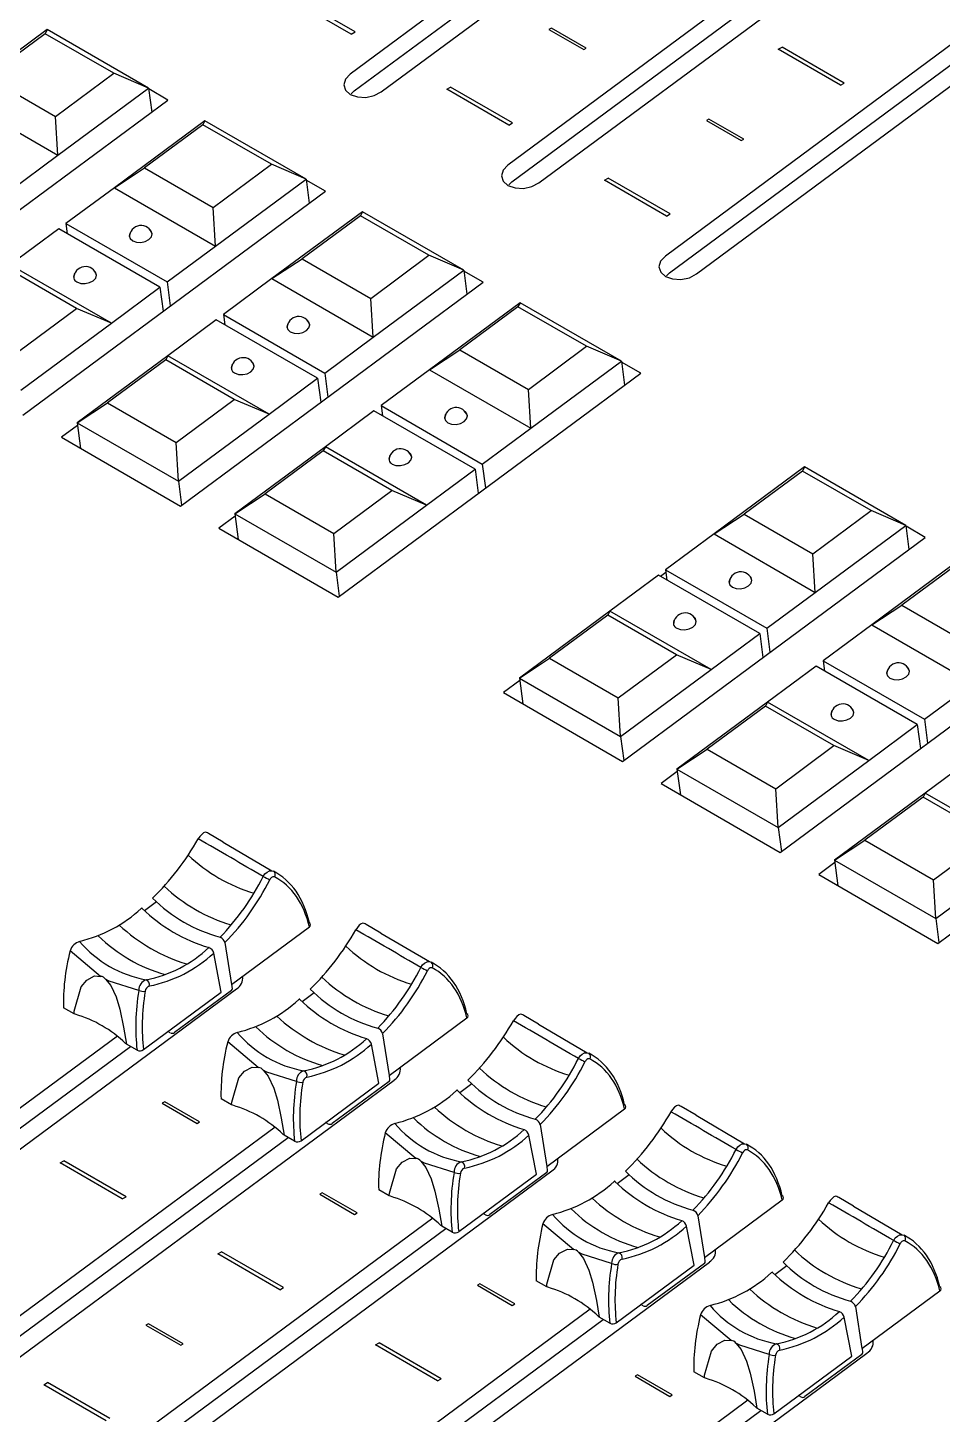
# Model space of a CAD drawing. Header units: inches. Extents: x 0.6 to 61.5, y 0.9 to 41.7.
# Drawn here: x 44.52 to 46.907, y 21.299 to 24.917 of the extents above; entities that cross this region are included whole.
import ezdxf

# ---------------------------------------------------------------- set-up
doc = ezdxf.new("R2010")
doc.units = ezdxf.units.IN
doc.header["$MEASUREMENT"] = 0
doc.layers.add('ARTWORK', color=2, linetype='Continuous')
doc.layers.add('OBJECT', color=7, linetype='Continuous')

msp = doc.modelspace()

# ---------------------------------------------------------------- linework, layer by layer
at = {"layer": 'ARTWORK'}
for p, q in [((45.3744, 24.9059), (45.2123, 24.9996)), ((45.3647, 24.9003), (45.2026, 24.994)), ((45.3647, 24.9003), (45.3744, 24.9059)), ((45.8868, 24.9159), (45.8803, 24.9122)), ((45.8803, 24.9122), (45.9711, 24.8597)), ((45.9776, 24.8634), (45.8868, 24.9159)), ((45.9711, 24.8597), (45.9776, 24.8634)), ((46.479, 24.8607), (46.4888, 24.8663)), ((46.6411, 24.767), (46.479, 24.8607)), ((46.6509, 24.7726), (46.4888, 24.8663)), ((45.6139, 24.7566), (45.6236, 24.7622)), ((45.776, 24.6629), (45.6139, 24.7566)), ((45.7857, 24.6685), (45.6236, 24.7622)), ((46.6411, 24.767), (46.6509, 24.7726)), ((46.2981, 24.6785), (46.2916, 24.6747)), ((46.2916, 24.6747), (46.3825, 24.6222)), ((46.389, 24.6259), (46.2981, 24.6785)), ((45.776, 24.6629), (45.7857, 24.6685)), ((46.3825, 24.6222), (46.389, 24.6259)), ((46.0252, 24.5191), (46.035, 24.5247)), ((46.1873, 24.4254), (46.0252, 24.5191)), ((46.1971, 24.431), (46.035, 24.5247)), ((46.1873, 24.4254), (46.1971, 24.431)), ((44.8776, 22.1143), (44.8711, 22.1106)), ((44.8711, 22.1106), (44.962, 22.058)), ((44.9685, 22.0618), (44.8776, 22.1143)), ((44.962, 22.058), (44.9685, 22.0618)), ((44.6047, 21.9549), (44.6144, 21.9605)), ((44.7766, 21.8668), (44.6144, 21.9605)), ((44.7668, 21.8612), (44.6047, 21.9549)), ((44.7668, 21.8612), (44.7766, 21.8668)), ((45.2889, 21.8768), (45.2824, 21.8731)), ((45.2824, 21.8731), (45.3733, 21.8206)), ((45.3798, 21.8243), (45.2889, 21.8768)), ((45.3733, 21.8206), (45.3798, 21.8243)), ((45.016, 21.7175), (45.0258, 21.7231)), ((45.1781, 21.6238), (45.016, 21.7175)), ((45.1879, 21.6294), (45.0258, 21.7231)), ((45.7002, 21.6394), (45.6937, 21.6356)), ((45.6937, 21.6356), (45.7846, 21.5831)), ((45.7911, 21.5868), (45.7002, 21.6394)), ((45.1781, 21.6238), (45.1879, 21.6294)), ((45.7846, 21.5831), (45.7911, 21.5868)), ((44.8351, 21.5353), (44.8286, 21.5315)), ((44.8286, 21.5315), (44.9195, 21.479)), ((44.926, 21.4827), (44.8351, 21.5353)), ((44.9195, 21.479), (44.926, 21.4827)), ((45.4274, 21.48), (45.4371, 21.4856)), ((45.5895, 21.3863), (45.4274, 21.48)), ((45.5992, 21.3919), (45.4371, 21.4856)), ((44.5623, 21.3759), (44.572, 21.3815)), ((44.7341, 21.2878), (44.572, 21.3815)), ((45.5895, 21.3863), (45.5992, 21.3919)), ((46.1116, 21.4019), (46.1051, 21.3982)), ((46.1051, 21.3982), (46.196, 21.3456)), ((46.2025, 21.3494), (46.1116, 21.4019)), ((44.7244, 21.2822), (44.5623, 21.3759)), ((46.196, 21.3456), (46.2025, 21.3494))]:
    msp.add_line(p, q, dxfattribs=at)
at = {"layer": 'OBJECT'}
for p, q in [((45.4428, 24.7492), (46.5281, 25.5519)), ((46.2174, 25.429), (45.3616, 24.7961)), ((45.3724, 24.7521), (46.2513, 25.4022)), ((45.8541, 24.5118), (46.9395, 25.3144)), ((46.6287, 25.1915), (45.7729, 24.5586)), ((45.7837, 24.5146), (46.6626, 25.1647)), ((46.2655, 24.2743), (47.3508, 25.077)), ((47.04, 24.9541), (46.1843, 24.3212)), ((46.195, 24.2772), (47.074, 24.9272)), ((44.5712, 24.9118), (44.3349, 24.737)), ((44.5657, 24.9013), (44.4138, 24.7889)), ((44.5712, 24.9118), (44.5657, 24.9013)), ((44.7447, 24.798), (44.5657, 24.9013)), ((44.8355, 24.7593), (44.5712, 24.9118)), ((44.4138, 24.7889), (44.5928, 24.6856)), ((44.5928, 24.6856), (44.7447, 24.798)), ((44.8355, 24.7593), (44.7447, 24.798)), ((44.5991, 24.5845), (44.8355, 24.7593)), ((44.8355, 24.7593), (44.8436, 24.6967)), ((44.886, 24.728), (44.8358, 24.757)), ((45.3644, 24.7446), (45.3724, 24.7521)), ((44.0959, 24.1437), (44.886, 24.728)), ((44.3349, 24.737), (44.5991, 24.5845)), ((44.5991, 24.5845), (44.5928, 24.6856)), ((44.9826, 24.6743), (44.7462, 24.4995)), ((44.9826, 24.6743), (44.9771, 24.6638)), ((45.2468, 24.5218), (44.9826, 24.6743)), ((44.9771, 24.6638), (44.8251, 24.5515)), ((45.156, 24.5605), (44.9771, 24.6638)), ((44.4725, 24.4908), (44.5991, 24.5845)), ((44.7462, 24.4995), (44.8251, 24.5515)), ((44.8251, 24.5515), (45.0041, 24.4481)), ((45.0041, 24.4481), (45.156, 24.5605)), ((45.2468, 24.5218), (45.156, 24.5605)), ((44.7462, 24.4995), (44.6196, 24.4059)), ((44.7462, 24.4995), (45.0105, 24.347)), ((45.0105, 24.347), (45.2468, 24.5218)), ((45.2468, 24.5218), (45.255, 24.4592)), ((45.2973, 24.4905), (45.2471, 24.5195)), ((45.7757, 24.5071), (45.7837, 24.5146)), ((44.5073, 23.9062), (45.2973, 24.4905)), ((45.0105, 24.347), (45.0041, 24.4481)), ((45.3939, 24.4369), (45.1576, 24.2621)), ((45.3884, 24.4264), (45.2365, 24.314)), ((45.3939, 24.4369), (45.3884, 24.4264)), ((45.5674, 24.323), (45.3884, 24.4264)), ((45.6581, 24.2843), (45.3939, 24.4369)), ((44.601, 24.3921), (44.4744, 24.2985)), ((44.8652, 24.2396), (44.601, 24.3921)), ((44.6196, 24.4059), (44.8839, 24.2534)), ((44.6196, 24.4059), (44.6231, 24.3793)), ((44.8839, 24.2534), (45.0105, 24.347)), ((45.1576, 24.2621), (45.2365, 24.314)), ((45.2365, 24.314), (45.4155, 24.2107)), ((45.4155, 24.2107), (45.5674, 24.323)), ((45.6581, 24.2843), (45.5674, 24.323)), ((44.6478, 24.1846), (44.4689, 24.288)), ((44.7386, 24.1459), (44.4744, 24.2985)), ((45.4218, 24.1095), (45.6581, 24.2843)), ((45.6581, 24.2843), (45.6663, 24.2218)), ((45.7086, 24.2531), (45.6584, 24.282)), ((46.1871, 24.2697), (46.195, 24.2772)), ((44.7386, 24.1459), (44.8652, 24.2396)), ((44.8652, 24.2396), (44.8734, 24.177)), ((44.8839, 24.2534), (44.892, 24.1908)), ((44.9186, 23.6688), (45.7086, 24.2531)), ((45.1576, 24.2621), (45.031, 24.1684)), ((45.1576, 24.2621), (45.4218, 24.1095)), ((45.4218, 24.1095), (45.4155, 24.2107)), ((44.4959, 24.0723), (44.6478, 24.1846)), ((44.7386, 24.1459), (44.6478, 24.1846)), ((45.031, 24.1684), (45.2952, 24.0159)), ((45.031, 24.1684), (45.0345, 24.1419)), ((45.8053, 24.1994), (45.5689, 24.0246)), ((45.7997, 24.1889), (45.6478, 24.0765)), ((45.8053, 24.1994), (45.7997, 24.1889)), ((45.9787, 24.0856), (45.7997, 24.1889)), ((46.0695, 24.0469), (45.8053, 24.1994)), ((44.5023, 23.9711), (44.7386, 24.1459)), ((45.0123, 24.1546), (44.8857, 24.061)), ((45.2765, 24.0021), (45.0123, 24.1546)), ((45.2952, 24.0159), (45.4218, 24.1095)), ((44.8857, 24.061), (44.6494, 23.8862)), ((44.8857, 24.061), (44.8802, 24.0505)), ((45.1499, 23.9085), (44.8857, 24.061)), ((45.5689, 24.0246), (45.6478, 24.0765)), ((45.6478, 24.0765), (45.8268, 23.9732)), ((45.8268, 23.9732), (45.9787, 24.0856)), ((46.0695, 24.0469), (45.9787, 24.0856)), ((44.8802, 24.0505), (44.7283, 23.9381)), ((45.0592, 23.9472), (44.8802, 24.0505)), ((45.5689, 24.0246), (45.4423, 23.931)), ((45.5689, 24.0246), (45.8331, 23.8721)), ((45.8331, 23.8721), (46.0695, 24.0469)), ((46.0695, 24.0469), (46.0777, 23.9843)), ((46.12, 24.0156), (46.0698, 24.0446)), ((45.1499, 23.9085), (45.2765, 24.0021)), ((45.2765, 24.0021), (45.2847, 23.9396)), ((45.2952, 24.0159), (45.3034, 23.9533)), ((45.33, 23.4313), (46.12, 24.0156)), ((45.8331, 23.8721), (45.8268, 23.9732)), ((44.6494, 23.8862), (44.7283, 23.9381)), ((44.7283, 23.9381), (44.9073, 23.8348)), ((44.9073, 23.8348), (45.0592, 23.9472)), ((45.1499, 23.9085), (45.0592, 23.9472)), ((45.4237, 23.9172), (45.2971, 23.8235)), ((45.6879, 23.7646), (45.4237, 23.9172)), ((45.4423, 23.931), (45.7065, 23.7784)), ((45.4423, 23.931), (45.4458, 23.9044)), ((44.6503, 23.8794), (44.608, 23.8481)), ((44.6494, 23.8862), (44.9136, 23.7337)), ((44.6494, 23.8862), (44.6582, 23.8191)), ((44.9136, 23.7337), (45.1499, 23.9085)), ((44.608, 23.8481), (44.9186, 23.6688)), ((45.7065, 23.7784), (45.8331, 23.8721)), ((44.9136, 23.7337), (44.9073, 23.8348)), ((45.2971, 23.8235), (45.0607, 23.6488)), ((45.2915, 23.813), (45.1396, 23.7007)), ((45.2971, 23.8235), (45.2915, 23.813)), ((45.4705, 23.7097), (45.2915, 23.813)), ((45.5613, 23.671), (45.2971, 23.8235)), ((45.7065, 23.7784), (45.7147, 23.7159)), ((46.5478, 23.7707), (46.3115, 23.5959)), ((46.5478, 23.7707), (46.5423, 23.7602)), ((46.8121, 23.6182), (46.5478, 23.7707)), ((44.9136, 23.7337), (44.9218, 23.6711)), ((45.5613, 23.671), (45.6879, 23.7646)), ((45.6879, 23.7646), (45.6961, 23.7021)), ((46.5423, 23.7602), (46.3904, 23.6479)), ((46.7213, 23.6569), (46.5423, 23.7602)), ((45.0607, 23.6488), (45.1396, 23.7007)), ((45.1396, 23.7007), (45.3186, 23.5973)), ((45.3186, 23.5973), (45.4705, 23.7097)), ((45.5613, 23.671), (45.4705, 23.7097)), ((45.3249, 23.4962), (45.5613, 23.671)), ((45.0616, 23.642), (45.0193, 23.6107)), ((45.0607, 23.6488), (45.3249, 23.4962)), ((45.0607, 23.6488), (45.0695, 23.5817)), ((46.3115, 23.5959), (46.3904, 23.6479)), ((46.3904, 23.6479), (46.5694, 23.5445)), ((46.5694, 23.5445), (46.7213, 23.6569)), ((46.8121, 23.6182), (46.7213, 23.6569)), ((45.0193, 23.6107), (45.33, 23.4313)), ((45.3249, 23.4962), (45.3186, 23.5973)), ((46.3115, 23.5959), (46.1849, 23.5023)), ((46.3115, 23.5959), (46.5757, 23.4434)), ((46.5757, 23.4434), (46.8121, 23.6182)), ((46.8121, 23.6182), (46.8202, 23.5556)), ((46.8626, 23.5869), (46.8124, 23.6159)), ((46.0725, 23.0026), (46.8626, 23.5869)), ((46.5757, 23.4434), (46.5694, 23.5445)), ((46.9592, 23.5333), (46.7228, 23.3585)), ((46.9537, 23.5228), (46.8017, 23.4104)), ((45.3249, 23.4962), (45.3331, 23.4337)), ((46.1662, 23.4885), (46.0396, 23.3949)), ((46.4305, 23.336), (46.1662, 23.4885)), ((46.1858, 23.4955), (46.1719, 23.4852)), ((46.1849, 23.5023), (46.4491, 23.3498)), ((46.1849, 23.5023), (46.1884, 23.4757)), ((46.4491, 23.3498), (46.5757, 23.4434)), ((46.7228, 23.3585), (46.8017, 23.4104)), ((46.8017, 23.4104), (46.9807, 23.3071)), ((46.0396, 23.3949), (45.8033, 23.2201)), ((46.0341, 23.3844), (45.8822, 23.272)), ((46.0396, 23.3949), (46.0341, 23.3844)), ((46.2131, 23.281), (46.0341, 23.3844)), ((46.3039, 23.2423), (46.0396, 23.3949)), ((46.3039, 23.2423), (46.4305, 23.336)), ((46.4305, 23.336), (46.4387, 23.2734)), ((46.4491, 23.3498), (46.4573, 23.2872)), ((46.4839, 22.7652), (47.2739, 23.3495)), ((46.7228, 23.3585), (46.5962, 23.2648)), ((46.7228, 23.3585), (46.9871, 23.2059)), ((45.8033, 23.2201), (45.8822, 23.272)), ((45.8822, 23.272), (46.0612, 23.1687)), ((46.0612, 23.1687), (46.2131, 23.281)), ((46.3039, 23.2423), (46.2131, 23.281)), ((46.5962, 23.2648), (46.8605, 23.1123)), ((46.5962, 23.2648), (46.5997, 23.2383)), ((46.0675, 23.0675), (46.3039, 23.2423)), ((46.5776, 23.251), (46.451, 23.1574)), ((46.8418, 23.0985), (46.5776, 23.251)), ((45.8042, 23.2133), (45.7619, 23.182)), ((45.8033, 23.2201), (46.0675, 23.0675)), ((45.8033, 23.2201), (45.8121, 23.153)), ((46.8605, 23.1123), (46.9871, 23.2059)), ((45.7619, 23.182), (46.0725, 23.0026)), ((46.0675, 23.0675), (46.0612, 23.1687)), ((46.451, 23.1574), (46.2146, 22.9826)), ((46.451, 23.1574), (46.4455, 23.1469)), ((46.7152, 23.0049), (46.451, 23.1574)), ((46.4455, 23.1469), (46.2935, 23.0345)), ((46.6244, 23.0436), (46.4455, 23.1469)), ((46.7152, 23.0049), (46.8418, 23.0985)), ((46.8418, 23.0985), (46.85, 23.0359)), ((46.8605, 23.1123), (46.8686, 23.0497)), ((46.8952, 22.5277), (47.6852, 23.112)), ((46.0675, 23.0675), (46.0757, 23.005)), ((46.2146, 22.9826), (46.2935, 23.0345)), ((46.2935, 23.0345), (46.4725, 22.9312)), ((46.4725, 22.9312), (46.6244, 23.0436)), ((46.7152, 23.0049), (46.6244, 23.0436)), ((46.9889, 23.0136), (46.8623, 22.9199)), ((46.2155, 22.9758), (46.1732, 22.9445)), ((46.2146, 22.9826), (46.4789, 22.8301)), ((46.2146, 22.9826), (46.2234, 22.9155)), ((46.4789, 22.8301), (46.7152, 23.0049)), ((46.1732, 22.9445), (46.4839, 22.7652)), ((46.4789, 22.8301), (46.4725, 22.9312)), ((46.8623, 22.9199), (46.626, 22.7452)), ((46.8568, 22.9094), (46.7049, 22.7971)), ((46.8623, 22.9199), (46.8568, 22.9094)), ((47.0358, 22.8061), (46.8568, 22.9094)), ((47.1265, 22.7674), (46.8623, 22.9199)), ((46.4789, 22.8301), (46.4871, 22.7675)), ((45.0304, 22.7921), (44.9918, 22.8143)), ((46.626, 22.7452), (46.7049, 22.7971)), ((46.7049, 22.7971), (46.8839, 22.6937)), ((46.8839, 22.6937), (47.0358, 22.8061)), ((45.0304, 22.7921), (45.1571, 22.7174)), ((46.8902, 22.5926), (47.1265, 22.7674)), ((46.6269, 22.7384), (46.5846, 22.7071)), ((46.626, 22.7452), (46.8902, 22.5926)), ((46.626, 22.7452), (46.6348, 22.6781)), ((46.5846, 22.7071), (46.8952, 22.5277)), ((46.8902, 22.5926), (46.8839, 22.6937)), ((44.8561, 22.6359), (44.8249, 22.6128)), ((45.4417, 22.5546), (45.4032, 22.5769)), ((46.8902, 22.5926), (46.8984, 22.5301)), ((45.0521, 22.4204), (45.2552, 22.5706)), ((45.4417, 22.5546), (45.5684, 22.48)), ((44.7103, 22.4416), (44.6307, 22.5086)), ((45.0349, 22.5296), (45.0521, 22.4204)), ((45.0253, 22.4006), (45.0057, 22.5023)), ((43.9798, 21.606), (45.0651, 22.4087)), ((44.8222, 22.2504), (45.0253, 22.4006)), ((45.0521, 22.4051), (44.9031, 22.2949)), ((45.0543, 22.4091), (45.0531, 22.4211)), ((45.2675, 22.3984), (45.2362, 22.3753)), ((44.641, 22.344), (44.6134, 22.3599)), ((44.644, 22.3427), (44.641, 22.344)), ((45.4635, 22.1829), (45.6665, 22.3331)), ((45.853, 22.3172), (45.8145, 22.3394)), ((44.8923, 22.2941), (44.8861, 22.2976)), ((45.4462, 22.2921), (45.4635, 22.1829)), ((45.853, 22.3172), (45.9798, 22.2425)), ((44.7544, 22.2858), (43.8986, 21.6529)), ((43.9094, 21.6089), (44.7883, 22.2589)), ((44.7779, 22.265), (44.7755, 22.2668)), ((44.8054, 22.2491), (44.7779, 22.265)), ((45.1217, 22.2042), (45.042, 22.2711)), ((45.4367, 22.1631), (45.417, 22.2648)), ((45.4656, 22.1717), (45.4644, 22.1837)), ((44.3911, 21.3685), (45.4765, 22.1712)), ((45.2336, 22.0129), (45.4367, 22.1631)), ((45.4634, 22.1677), (45.3144, 22.0575)), ((45.6788, 22.161), (45.6476, 22.1379)), ((45.0523, 22.1065), (45.0247, 22.1225)), ((45.0553, 22.1052), (45.0523, 22.1065)), ((45.8748, 21.9455), (46.0779, 22.0957)), ((46.2644, 22.0797), (46.2258, 22.102)), ((46.2644, 22.0797), (46.3911, 22.005)), ((45.1657, 22.0483), (44.31, 21.4154)), ((45.3037, 22.0566), (45.2975, 22.0602)), ((45.533, 21.9667), (45.4534, 22.0336)), ((45.8576, 22.0547), (45.8748, 21.9455)), ((44.3207, 21.3714), (45.1997, 22.0215)), ((45.1892, 22.0275), (45.1869, 22.0293)), ((45.2168, 22.0116), (45.1892, 22.0275)), ((45.848, 21.9256), (45.8283, 22.0274)), ((44.8025, 21.1311), (45.8878, 21.9338)), ((45.6449, 21.7755), (45.848, 21.9256)), ((45.8748, 21.9302), (45.7258, 21.82)), ((45.877, 21.9342), (45.8758, 21.9462)), ((46.0902, 21.9235), (46.0589, 21.9004)), ((45.4637, 21.8691), (45.4361, 21.885)), ((45.4666, 21.8678), (45.4637, 21.8691)), ((46.2861, 21.708), (46.4892, 21.8582)), ((46.6757, 21.8422), (46.6372, 21.8645)), ((45.715, 21.8192), (45.7088, 21.8227)), ((46.2689, 21.8172), (46.2861, 21.708)), ((46.6757, 21.8422), (46.8025, 21.7676)), ((45.5771, 21.8109), (44.7213, 21.1779)), ((44.7321, 21.134), (45.611, 21.784)), ((45.6005, 21.7901), (45.5982, 21.7918)), ((45.6281, 21.7741), (45.6005, 21.7901)), ((45.9443, 21.7292), (45.8647, 21.7962)), ((46.2593, 21.6882), (46.2397, 21.7899)), ((46.2883, 21.6967), (46.2871, 21.7087)), ((45.2138, 20.8936), (46.2992, 21.6963)), ((46.0563, 21.538), (46.2593, 21.6882)), ((46.2861, 21.6927), (46.1371, 21.5825)), ((46.5015, 21.6861), (46.4703, 21.6629)), ((45.875, 21.6316), (45.8474, 21.6475)), ((45.878, 21.6303), (45.875, 21.6316)), ((46.6975, 21.4705), (46.9006, 21.6207)), ((45.9884, 21.5734), (45.1326, 20.9405)), ((46.1263, 21.5817), (46.1202, 21.5853)), ((46.6803, 21.5798), (46.6975, 21.4705)), ((45.1434, 20.8965), (46.0224, 21.5466)), ((46.0119, 21.5526), (46.0095, 21.5544)), ((46.0395, 21.5367), (46.0119, 21.5526)), ((46.3557, 21.4918), (46.276, 21.5587)), ((46.6707, 21.4507), (46.651, 21.5524)), ((45.6252, 20.6562), (46.7105, 21.4588)), ((46.6974, 21.4553), (46.5484, 21.3451)), ((46.6996, 21.4593), (46.6985, 21.4713)), ((46.4676, 21.3005), (46.6707, 21.4507)), ((46.2863, 21.3942), (46.2588, 21.4101)), ((46.2893, 21.3929), (46.2863, 21.3942)), ((46.5377, 21.3442), (46.5315, 21.3478)), ((46.3997, 21.3359), (45.544, 20.703)), ((45.5547, 20.659), (46.4337, 21.3091)), ((46.4232, 21.3151), (46.4209, 21.3169)), ((46.4508, 21.2992), (46.4232, 21.3151))]:
    msp.add_line(p, q, dxfattribs=at)
at = {"layer": 'OBJECT', "flags": 128}
for points in [[(45.3616, 24.7961), (45.3493, 24.7829), (45.3451, 24.7682), (45.3495, 24.7542), (45.362, 24.7429), (45.3806, 24.7362), (45.4025, 24.7351), (45.4243, 24.7396), (45.4428, 24.7492)], [(45.7729, 24.5586), (45.7606, 24.5455), (45.7564, 24.5307), (45.7609, 24.5167), (45.7733, 24.5055), (45.7919, 24.4988), (45.8138, 24.4976), (45.8356, 24.5022), (45.8541, 24.5118)], [(44.7886, 24.3838), (44.7873, 24.3818), (44.7851, 24.3741), (44.7874, 24.3667), (44.794, 24.3608), (44.8037, 24.3573), (44.8152, 24.3567), (44.8267, 24.3591), (44.8364, 24.3641), (44.8428, 24.3711), (44.845, 24.3788), (44.8427, 24.3862), (44.8387, 24.3903)], [(46.1843, 24.3212), (46.172, 24.308), (46.1677, 24.2933), (46.1722, 24.2792), (46.1847, 24.268), (46.2033, 24.2613), (46.2251, 24.2601), (46.247, 24.2647), (46.2655, 24.2743)], [(44.6487, 24.2534), (44.6585, 24.2499), (44.6699, 24.2493), (44.6814, 24.2517), (44.6911, 24.2567), (44.6976, 24.2636), (44.6998, 24.2714), (44.6974, 24.2787), (44.6935, 24.2829)], [(45.1999, 24.1463), (45.1986, 24.1444), (45.1964, 24.1367), (45.1987, 24.1293), (45.2053, 24.1234), (45.2151, 24.1199), (45.2265, 24.1193), (45.238, 24.1217), (45.2477, 24.1267), (45.2542, 24.1336), (45.2564, 24.1413), (45.254, 24.1487), (45.2501, 24.1529)], [(45.06, 24.016), (45.0698, 24.0124), (45.0813, 24.0118), (45.0927, 24.0142), (45.1024, 24.0193), (45.1089, 24.0262), (45.1111, 24.0339), (45.1088, 24.0413), (45.1048, 24.0455)], [(45.6113, 23.9089), (45.61, 23.9069), (45.6077, 23.8992), (45.6101, 23.8918), (45.6166, 23.8859), (45.6264, 23.8824), (45.6379, 23.8818), (45.6493, 23.8842), (45.659, 23.8892), (45.6655, 23.8961), (45.6677, 23.9039), (45.6654, 23.9112), (45.6614, 23.9154)], [(45.4714, 23.7785), (45.4811, 23.775), (45.4926, 23.7744), (45.5041, 23.7768), (45.5138, 23.7818), (45.5202, 23.7887), (45.5225, 23.7964), (45.5201, 23.8038), (45.5161, 23.808)], [(46.3539, 23.4802), (46.3525, 23.4782), (46.3503, 23.4705), (46.3527, 23.4631), (46.3592, 23.4572), (46.369, 23.4537), (46.3805, 23.4531), (46.3919, 23.4555), (46.4016, 23.4605), (46.4081, 23.4675), (46.4103, 23.4752), (46.408, 23.4826), (46.404, 23.4867)], [(46.2139, 23.3498), (46.2237, 23.3463), (46.2352, 23.3457), (46.2467, 23.3481), (46.2564, 23.3531), (46.2628, 23.36), (46.265, 23.3678), (46.2627, 23.3751), (46.2587, 23.3793)], [(46.7652, 23.2427), (46.7639, 23.2408), (46.7617, 23.233), (46.764, 23.2257), (46.7705, 23.2198), (46.7803, 23.2163), (46.7918, 23.2157), (46.8033, 23.218), (46.813, 23.2231), (46.8194, 23.23), (46.8216, 23.2377), (46.8193, 23.2451), (46.8153, 23.2493)], [(46.6253, 23.1123), (46.635, 23.1088), (46.6465, 23.1082), (46.658, 23.1106), (46.6677, 23.1157), (46.6741, 23.1226), (46.6764, 23.1303), (46.674, 23.1377), (46.6701, 23.1418)], [(44.9866, 22.8172), (44.9835, 22.8176), (44.979, 22.816), (44.9741, 22.8122), (44.9693, 22.8069), (44.965, 22.8003)], [(45.1348, 22.7023), (45.1392, 22.7088), (45.1447, 22.7138), (45.1508, 22.7168), (45.1571, 22.7174), (45.1618, 22.716)], [(45.1644, 22.7012), (45.1623, 22.7017), (45.1594, 22.7012), (45.1566, 22.6996), (45.154, 22.697), (45.1519, 22.6937)], [(44.8188, 22.6185), (44.8189, 22.6189), (44.8188, 22.6192), (44.8186, 22.6194), (44.8183, 22.6195), (44.8179, 22.6194), (44.8175, 22.6192), (44.817, 22.6189), (44.8164, 22.6185)], [(45.3979, 22.5797), (45.3948, 22.5802), (45.3903, 22.5785), (45.3854, 22.5748), (45.3806, 22.5694), (45.3764, 22.5629)], [(45.5462, 22.4649), (45.5505, 22.4713), (45.556, 22.4763), (45.5622, 22.4793), (45.5684, 22.48), (45.5732, 22.4786)], [(44.641, 22.344), (44.6412, 22.3506), (44.6595, 22.414), (44.6743, 22.432), (44.6945, 22.4426), (44.7103, 22.4416)], [(44.7233, 22.4341), (44.7366, 22.4182), (44.7508, 22.3878), (44.7603, 22.3557), (44.7704, 22.3087), (44.7779, 22.265)], [(44.8101, 22.405), (44.733, 22.4291), (44.7233, 22.4341)], [(45.5757, 22.4637), (45.5736, 22.4643), (45.5708, 22.4638), (45.5679, 22.4621), (45.5653, 22.4596), (45.5632, 22.4563)], [(45.2302, 22.3811), (45.2302, 22.3815), (45.2301, 22.3818), (45.2299, 22.382), (45.2297, 22.382), (45.2293, 22.382), (45.2288, 22.3818), (45.2283, 22.3815), (45.2278, 22.3811)], [(45.8093, 22.3423), (45.8062, 22.3427), (45.8016, 22.3411), (45.7968, 22.3373), (45.792, 22.332), (45.7877, 22.3254)], [(45.9575, 22.2274), (45.9619, 22.2339), (45.9674, 22.2388), (45.9735, 22.2418), (45.9798, 22.2425), (45.9845, 22.2411)], [(45.9871, 22.2262), (45.985, 22.2268), (45.9821, 22.2263), (45.9793, 22.2247), (45.9767, 22.2221), (45.9746, 22.2188)], [(45.0523, 22.1065), (45.0526, 22.1131), (45.0709, 22.1765), (45.0857, 22.1945), (45.1058, 22.2051), (45.1217, 22.2042)], [(45.1346, 22.1967), (45.148, 22.1808), (45.1622, 22.1503), (45.1717, 22.1183), (45.1817, 22.0713), (45.1892, 22.0275)], [(45.2214, 22.1676), (45.1443, 22.1916), (45.1346, 22.1967)], [(45.6415, 22.1436), (45.6415, 22.144), (45.6415, 22.1443), (45.6413, 22.1445), (45.641, 22.1446), (45.6406, 22.1445), (45.6402, 22.1443), (45.6396, 22.144), (45.6391, 22.1436)], [(46.2206, 22.1048), (46.2175, 22.1053), (46.213, 22.1036), (46.2081, 22.0999), (46.2033, 22.0945), (46.199, 22.088)], [(46.3688, 21.9899), (46.3732, 21.9964), (46.3787, 22.0014), (46.3849, 22.0044), (46.3911, 22.005), (46.3959, 22.0036)], [(45.4637, 21.8691), (45.4639, 21.8756), (45.4822, 21.939), (45.497, 21.9571), (45.5172, 21.9676), (45.533, 21.9667)], [(46.3984, 21.9888), (46.3963, 21.9893), (46.3934, 21.9888), (46.3906, 21.9872), (46.388, 21.9846), (46.3859, 21.9814)], [(45.546, 21.9592), (45.5593, 21.9433), (45.5735, 21.9129), (45.583, 21.8808), (45.5931, 21.8338), (45.6005, 21.7901)], [(45.6327, 21.9301), (45.5556, 21.9542), (45.546, 21.9592)], [(46.0528, 21.9062), (46.0529, 21.9066), (46.0528, 21.9069), (46.0526, 21.907), (46.0523, 21.9071), (46.052, 21.907), (46.0515, 21.9068), (46.051, 21.9065), (46.0504, 21.9061)], [(46.6319, 21.8673), (46.6289, 21.8678), (46.6243, 21.8661), (46.6194, 21.8624), (46.6147, 21.857), (46.6104, 21.8505)], [(46.7802, 21.7525), (46.7845, 21.759), (46.79, 21.7639), (46.7962, 21.7669), (46.8025, 21.7676), (46.8072, 21.7662)], [(46.8098, 21.7513), (46.8076, 21.7519), (46.8048, 21.7514), (46.8019, 21.7497), (46.7993, 21.7472), (46.7972, 21.7439)], [(45.875, 21.6316), (45.8752, 21.6382), (45.8935, 21.7016), (45.9083, 21.7196), (45.9285, 21.7302), (45.9443, 21.7292)], [(45.9573, 21.7217), (45.9706, 21.7058), (45.9849, 21.6754), (45.9944, 21.6434), (46.0044, 21.5963), (46.0119, 21.5526)], [(46.0441, 21.6926), (45.967, 21.7167), (45.9573, 21.7217)], [(46.4642, 21.6687), (46.4642, 21.6691), (46.4642, 21.6694), (46.464, 21.6696), (46.4637, 21.6696), (46.4633, 21.6696), (46.4628, 21.6694), (46.4623, 21.6691), (46.4618, 21.6687)], [(46.2863, 21.3942), (46.2866, 21.4007), (46.3049, 21.4641), (46.3197, 21.4821), (46.3398, 21.4927), (46.3557, 21.4918)], [(46.3686, 21.4843), (46.382, 21.4684), (46.3962, 21.4379), (46.4057, 21.4059), (46.4157, 21.3589), (46.4232, 21.3151)], [(46.4554, 21.4552), (46.3783, 21.4792), (46.3686, 21.4843)]]:
    msp.add_lwpolyline(points, dxfattribs=at)
at = {"layer": 'OBJECT'}
for centre, radius, start, end in [((44.8158, 24.3708), 0.0301, 14.0462, 180.8693), ((44.6548, 24.2669), 0.0148, 140.5702, 245.6675), ((44.6705, 24.2634), 0.0301, 14.0462, 180.8693), ((45.2271, 24.1333), 0.0301, 14.0462, 180.8693), ((45.0661, 24.0295), 0.0148, 140.5702, 245.6675), ((45.0819, 24.0259), 0.0301, 14.0462, 180.8693), ((45.6385, 23.8959), 0.0301, 14.0462, 180.8693), ((45.4932, 23.7884), 0.0301, 14.0462, 180.8693), ((45.4775, 23.792), 0.0148, 140.5702, 245.6675), ((46.381, 23.4672), 0.0301, 14.0462, 180.8693), ((46.2201, 23.3633), 0.0148, 140.5702, 245.6675), ((46.2358, 23.3598), 0.0301, 14.0462, 180.8693), ((46.7924, 23.2297), 0.0301, 14.0462, 180.8693), ((46.6314, 23.1259), 0.0148, 140.5702, 245.6675), ((46.6471, 23.1223), 0.0301, 14.0462, 180.8693), ((44.3473, 23.152), 0.7108, 314.5601, 330.3482), ((7.2302, -42.7614), 75.6456, 59.928444, 60.076933), ((45.2346, 23.0716), 0.4312, 226.7144, 253.2658), ((44.5761, 22.9802), 0.624, 315.6395, 333.563), ((44.577, 22.9796), 0.642, 315.4962, 333.5581), ((45.3259, 23.0604), 0.4059, 241.9142, 244.6108), ((45.1551, 22.7072), 0.0111, 326.8458, 52.7598), ((45.1782, 22.9976), 0.4405, 226.7578, 253.1845), ((44.5676, 22.892), 0.3697, 283.7717, 312.3028), ((45.1157, 22.9268), 0.428, 226.0783, 253.3728), ((45.1276, 22.9299), 0.4001, 225.2792, 254.7261), ((45.0648, 22.9023), 0.4476, 226.9384, 253.1249), ((45.2521, 22.5761), 0.0063, 299.015, 61.8316), ((44.9918, 22.8438), 0.4132, 225.8975, 254.1449), ((45.015, 22.5246), 0.0205, 13.983, 69.4285), ((44.7587, 22.9145), 0.7108, 314.5601, 330.3482), ((7.6416, -42.9988), 75.6456, 59.928444, 60.076933), ((44.668, 22.4952), 0.0396, 108.2526, 160.3253), ((44.8807, 22.7226), 0.2944, 220.1151, 259.8903), ((44.763, 22.7644), 0.3382, 281.2699, 312.8716), ((44.9949, 22.5146), 0.00265, 128.6438, 134.2305), ((44.9862, 22.4978), 0.0199, 13.0191, 69.9734), ((45.6459, 22.8342), 0.4312, 226.7144, 253.2658), ((44.7694, 22.7576), 0.3478, 281.2754, 312.7791), ((45.5665, 22.4698), 0.0111, 326.8458, 52.7598), ((44.7088, 22.4241), 0.0176, 34.8237, 85.1816), ((44.838, 22.4062), 0.028, 108.7019, 182.3911), ((44.8248, 22.4202), 0.0132, 343.5906, 71.1006), ((45.0493, 22.4367), 0.0321, 299.4525, 9.1589), ((45.5896, 22.7601), 0.4405, 226.7578, 253.1845), ((44.9874, 22.7427), 0.624, 315.6395, 333.563), ((44.9884, 22.7422), 0.642, 315.4962, 333.5581), ((45.7372, 22.823), 0.4059, 241.9142, 244.6108), ((44.8217, 22.4291), 0.0267, 244.2308, 280.6431), ((44.8428, 22.4011), 0.0162, 109.0985, 174.0068), ((45.5389, 22.6924), 0.4001, 225.2792, 254.7261), ((44.9789, 22.6545), 0.3697, 283.7717, 312.3028), ((45.5271, 22.6894), 0.428, 226.0783, 253.3728), ((44.5551, 22.0368), 0.3185, 46.2068, 73.7986), ((45.4762, 22.6648), 0.4476, 226.9384, 253.1249), ((45.6635, 22.3386), 0.0063, 299.015, 61.8316), ((45.17, 22.6771), 0.7108, 314.5601, 330.3482), ((8.0529, -43.2363), 75.6456, 59.928444, 60.076933), ((45.0793, 22.2578), 0.0396, 108.2526, 160.3253), ((45.2921, 22.4851), 0.2944, 220.1151, 259.8903), ((45.4032, 22.6063), 0.4132, 225.8975, 254.1449), ((45.4263, 22.2872), 0.0205, 13.983, 69.4285), ((44.8128, 22.2635), 0.0162, 243.0734, 305.8395), ((45.1743, 22.5269), 0.3382, 281.2699, 312.8716), ((45.1808, 22.5201), 0.3478, 281.2754, 312.7791), ((45.4062, 22.2772), 0.00265, 128.6438, 134.2305), ((45.3976, 22.2603), 0.0199, 13.0191, 69.9734), ((46.0572, 22.5967), 0.4312, 226.7144, 253.2658), ((45.3987, 22.5052), 0.624, 315.6395, 333.563), ((45.3997, 22.5047), 0.642, 315.4962, 333.5581), ((46.1486, 22.5855), 0.4059, 241.9142, 244.6108), ((45.9778, 22.2323), 0.0111, 326.8458, 52.7598), ((45.1202, 22.1866), 0.0176, 34.8237, 85.1816), ((45.2494, 22.1687), 0.028, 108.7019, 182.3911), ((45.2541, 22.1637), 0.0162, 109.0985, 174.0068), ((45.2361, 22.1828), 0.0132, 343.5906, 71.1006), ((45.4607, 22.1992), 0.0321, 299.4525, 9.1589), ((46.0009, 22.5227), 0.4405, 226.7578, 253.1845), ((45.233, 22.1916), 0.0267, 244.2308, 280.6431), ((45.3903, 22.417), 0.3697, 283.7717, 312.3028), ((45.9384, 22.4519), 0.428, 226.0783, 253.3728), ((45.9503, 22.4549), 0.4001, 225.2792, 254.7261), ((44.9664, 21.7994), 0.3185, 46.2068, 73.7986), ((46.0748, 22.1012), 0.0063, 299.015, 61.8316), ((45.8145, 22.3688), 0.4132, 225.8975, 254.1449), ((45.8875, 22.4274), 0.4476, 226.9384, 253.1249), ((45.8377, 22.0497), 0.0205, 13.983, 69.4285), ((45.5814, 22.4396), 0.7108, 314.5601, 330.3482), ((8.4642, -43.4738), 75.6456, 59.928444, 60.076933), ((45.4907, 22.0203), 0.0396, 108.2526, 160.3253), ((45.7034, 22.2476), 0.2944, 220.1151, 259.8903), ((45.5856, 22.2895), 0.3382, 281.2699, 312.8716), ((45.8176, 22.0397), 0.00265, 128.6438, 134.2305), ((45.8089, 22.0229), 0.0199, 13.0191, 69.9734), ((46.4686, 22.3592), 0.4312, 226.7144, 253.2658), ((45.2241, 22.026), 0.0162, 243.0734, 305.8395), ((45.5921, 22.2826), 0.3478, 281.2754, 312.7791), ((46.3892, 21.9948), 0.0111, 326.8458, 52.7598), ((45.5315, 21.9492), 0.0176, 34.8237, 85.1816), ((45.872, 21.9618), 0.0321, 299.4525, 9.1589), ((46.4122, 22.2852), 0.4405, 226.7578, 253.1845), ((45.8101, 22.2678), 0.624, 315.6395, 333.563), ((45.811, 22.2672), 0.642, 315.4962, 333.5581), ((46.5599, 22.348), 0.4059, 241.9142, 244.6108), ((45.6607, 21.9313), 0.028, 108.7019, 182.3911), ((45.6444, 21.9542), 0.0267, 244.2308, 280.6431), ((45.6654, 21.9262), 0.0162, 109.0985, 174.0068), ((45.6475, 21.9453), 0.0132, 343.5906, 71.1006), ((46.3616, 22.2175), 0.4001, 225.2792, 254.7261), ((45.8016, 22.1796), 0.3697, 283.7717, 312.3028), ((46.3497, 22.2144), 0.428, 226.0783, 253.3728), ((45.3778, 21.5619), 0.3185, 46.2068, 73.7986), ((46.2989, 22.1899), 0.4476, 226.9384, 253.1249), ((46.4862, 21.8637), 0.0063, 299.015, 61.8316), ((45.902, 21.7828), 0.0396, 108.2526, 160.3253), ((46.1148, 22.0102), 0.2944, 220.1151, 259.8903), ((46.2259, 22.1314), 0.4132, 225.8975, 254.1449), ((46.249, 21.8123), 0.0205, 13.983, 69.4285), ((45.9927, 22.2021), 0.7108, 314.5601, 330.3482), ((8.8756, -43.7112), 75.6456, 59.928444, 60.076933), ((45.997, 22.052), 0.3382, 281.2699, 312.8716), ((46.0035, 22.0452), 0.3478, 281.2754, 312.7791), ((46.2289, 21.8023), 0.00265, 128.6438, 134.2305), ((46.2202, 21.7854), 0.0199, 13.0191, 69.9734), ((46.8799, 22.1218), 0.4312, 226.7144, 253.2658), ((45.6354, 21.7886), 0.0162, 243.0734, 305.8395), ((46.2214, 22.0303), 0.624, 315.6395, 333.563), ((46.2224, 22.0298), 0.642, 315.4962, 333.5581), ((46.9713, 22.1106), 0.4059, 241.9142, 244.6108), ((46.8005, 21.7574), 0.0111, 326.8458, 52.7598), ((45.9429, 21.7117), 0.0176, 34.8237, 85.1816), ((46.0721, 21.6938), 0.028, 108.7019, 182.3911), ((46.0588, 21.7078), 0.0132, 343.5906, 71.1006), ((46.2834, 21.7243), 0.0321, 299.4525, 9.1589), ((46.8236, 22.0477), 0.4405, 226.7578, 253.1845), ((46.0557, 21.7167), 0.0267, 244.2308, 280.6431), ((46.0768, 21.6887), 0.0162, 109.0985, 174.0068), ((46.773, 21.98), 0.4001, 225.2792, 254.7261), ((46.2129, 21.9421), 0.3697, 283.7717, 312.3028), ((46.7611, 21.977), 0.428, 226.0783, 253.3728), ((45.7891, 21.3245), 0.3185, 46.2068, 73.7986), ((46.7102, 21.9524), 0.4476, 226.9384, 253.1249), ((46.8975, 21.6262), 0.0063, 299.015, 61.8316), ((46.3134, 21.5454), 0.0396, 108.2526, 160.3253), ((46.5261, 21.7727), 0.2944, 220.1151, 259.8903), ((46.6372, 21.8939), 0.4132, 225.8975, 254.1449), ((46.4083, 21.8146), 0.3382, 281.2699, 312.8716), ((46.6403, 21.5648), 0.00265, 128.6438, 134.2305), ((46.6316, 21.548), 0.0199, 13.0191, 69.9734), ((46.6603, 21.5748), 0.0205, 13.983, 69.4285), ((46.0468, 21.5511), 0.0162, 243.0734, 305.8395), ((46.4148, 21.8077), 0.3478, 281.2754, 312.7791), ((46.3542, 21.4742), 0.0176, 34.8237, 85.1816), ((46.6947, 21.4868), 0.0321, 299.4525, 9.1589), ((46.4834, 21.4563), 0.028, 108.7019, 182.3911), ((46.467, 21.4793), 0.0267, 244.2308, 280.6431), ((46.4881, 21.4513), 0.0162, 109.0985, 174.0068), ((46.4701, 21.4704), 0.0132, 343.5906, 71.1006), ((46.2005, 21.087), 0.3185, 46.2068, 73.7986), ((46.4581, 21.3137), 0.0162, 243.0734, 305.8395)]:
    msp.add_arc(centre, radius, start, end, dxfattribs=at)
for centre, major_axis, ratio, start_param, end_param in [((44.7786, 22.4655), (0.2169, 0.3466), 0.543728, 0.019304, 0.046053), ((44.9722, 22.3537), (0.1902, 0.362), 0.609945, 5.665399, 6.285642), ((44.9806, 22.3493), (0.1842, 0.3516), 0.610906, 5.66458, 6.284822), ((45.19, 22.228), (0.2169, 0.3466), 0.543728, 0.019304, 0.046053), ((44.9782, 22.6086), (0.2756, 0.4404), 0.543509, 2.115463, 2.462793), ((45.3835, 22.1163), (0.1902, 0.362), 0.609945, 5.665399, 6.285642), ((45.3919, 22.1119), (0.1842, 0.3516), 0.610906, 5.66458, 6.284822), ((45.1722, 22.4966), (0.2415, 0.46), 0.61015, 2.071583, 2.418913), ((45.1806, 22.4922), (0.2355, 0.4496), 0.610906, 2.070938, 2.418268), ((45.0467, 22.4082), (0.00759, 0.00099), 0.65183, 5.417744, 6.262035), ((45.6013, 21.9906), (0.2169, 0.3466), 0.543728, 0.019304, 0.046053), ((44.8977, 22.298), (0.00759, 0.00099), 0.652222, 3.846827, 5.417319), ((45.3895, 22.3711), (0.2756, 0.4404), 0.543509, 2.115463, 2.462793), ((45.7949, 21.8788), (0.1902, 0.362), 0.609945, 5.665399, 6.285642), ((45.8033, 21.8744), (0.1842, 0.3516), 0.610906, 5.66458, 6.284822), ((45.5835, 22.2592), (0.2415, 0.46), 0.61015, 2.071583, 2.418913), ((45.5919, 22.2547), (0.2355, 0.4496), 0.610906, 2.070938, 2.418268), ((45.458, 22.1708), (0.00759, 0.00099), 0.65183, 5.417744, 6.262035), ((46.0126, 21.7531), (0.2169, 0.3466), 0.543728, 0.019304, 0.046053), ((45.309, 22.0606), (0.00759, 0.00099), 0.652222, 3.846827, 5.417319), ((45.8009, 22.1337), (0.2756, 0.4404), 0.543509, 2.115463, 2.462793), ((46.2062, 21.6414), (0.1902, 0.362), 0.609945, 5.665399, 6.285642), ((46.2146, 21.637), (0.1842, 0.3516), 0.610906, 5.66458, 6.284822), ((45.9949, 22.0217), (0.2415, 0.46), 0.61015, 2.071583, 2.418913), ((46.0033, 22.0173), (0.2355, 0.4496), 0.610906, 2.070938, 2.418268), ((45.8694, 21.9333), (0.00759, 0.00099), 0.65183, 5.417744, 6.262035), ((46.424, 21.5156), (0.2169, 0.3466), 0.543728, 0.019304, 0.046053), ((45.7204, 21.8231), (0.00759, 0.00099), 0.652222, 3.846827, 5.417319), ((46.2122, 21.8962), (0.2756, 0.4404), 0.543509, 2.115463, 2.462793), ((46.6176, 21.4039), (0.1902, 0.362), 0.609945, 5.665399, 6.285642), ((46.6259, 21.3995), (0.1842, 0.3516), 0.610906, 5.66458, 6.284822), ((46.4062, 21.7842), (0.2415, 0.46), 0.61015, 2.071583, 2.418913), ((46.4146, 21.7798), (0.2355, 0.4496), 0.610906, 2.070938, 2.418268), ((46.2807, 21.6959), (0.00759, 0.00099), 0.65183, 5.417744, 6.262035), ((46.1317, 21.5857), (0.00759, 0.00099), 0.652222, 3.846827, 5.417319), ((46.6236, 21.6588), (0.2756, 0.4404), 0.543509, 2.115463, 2.462793), ((46.8176, 21.5468), (0.2415, 0.46), 0.61015, 2.071583, 2.418913), ((46.692, 21.4584), (0.00759, 0.00099), 0.65183, 5.417744, 6.262035), ((46.8259, 21.5424), (0.2355, 0.4496), 0.610906, 2.070938, 2.418268), ((46.543, 21.3482), (0.00759, 0.00099), 0.652222, 3.846827, 5.417319)]:
    msp.add_ellipse(centre, major_axis=major_axis, ratio=ratio, start_param=start_param, end_param=end_param, dxfattribs=at)

doc.saveas('drawing.dxf')
